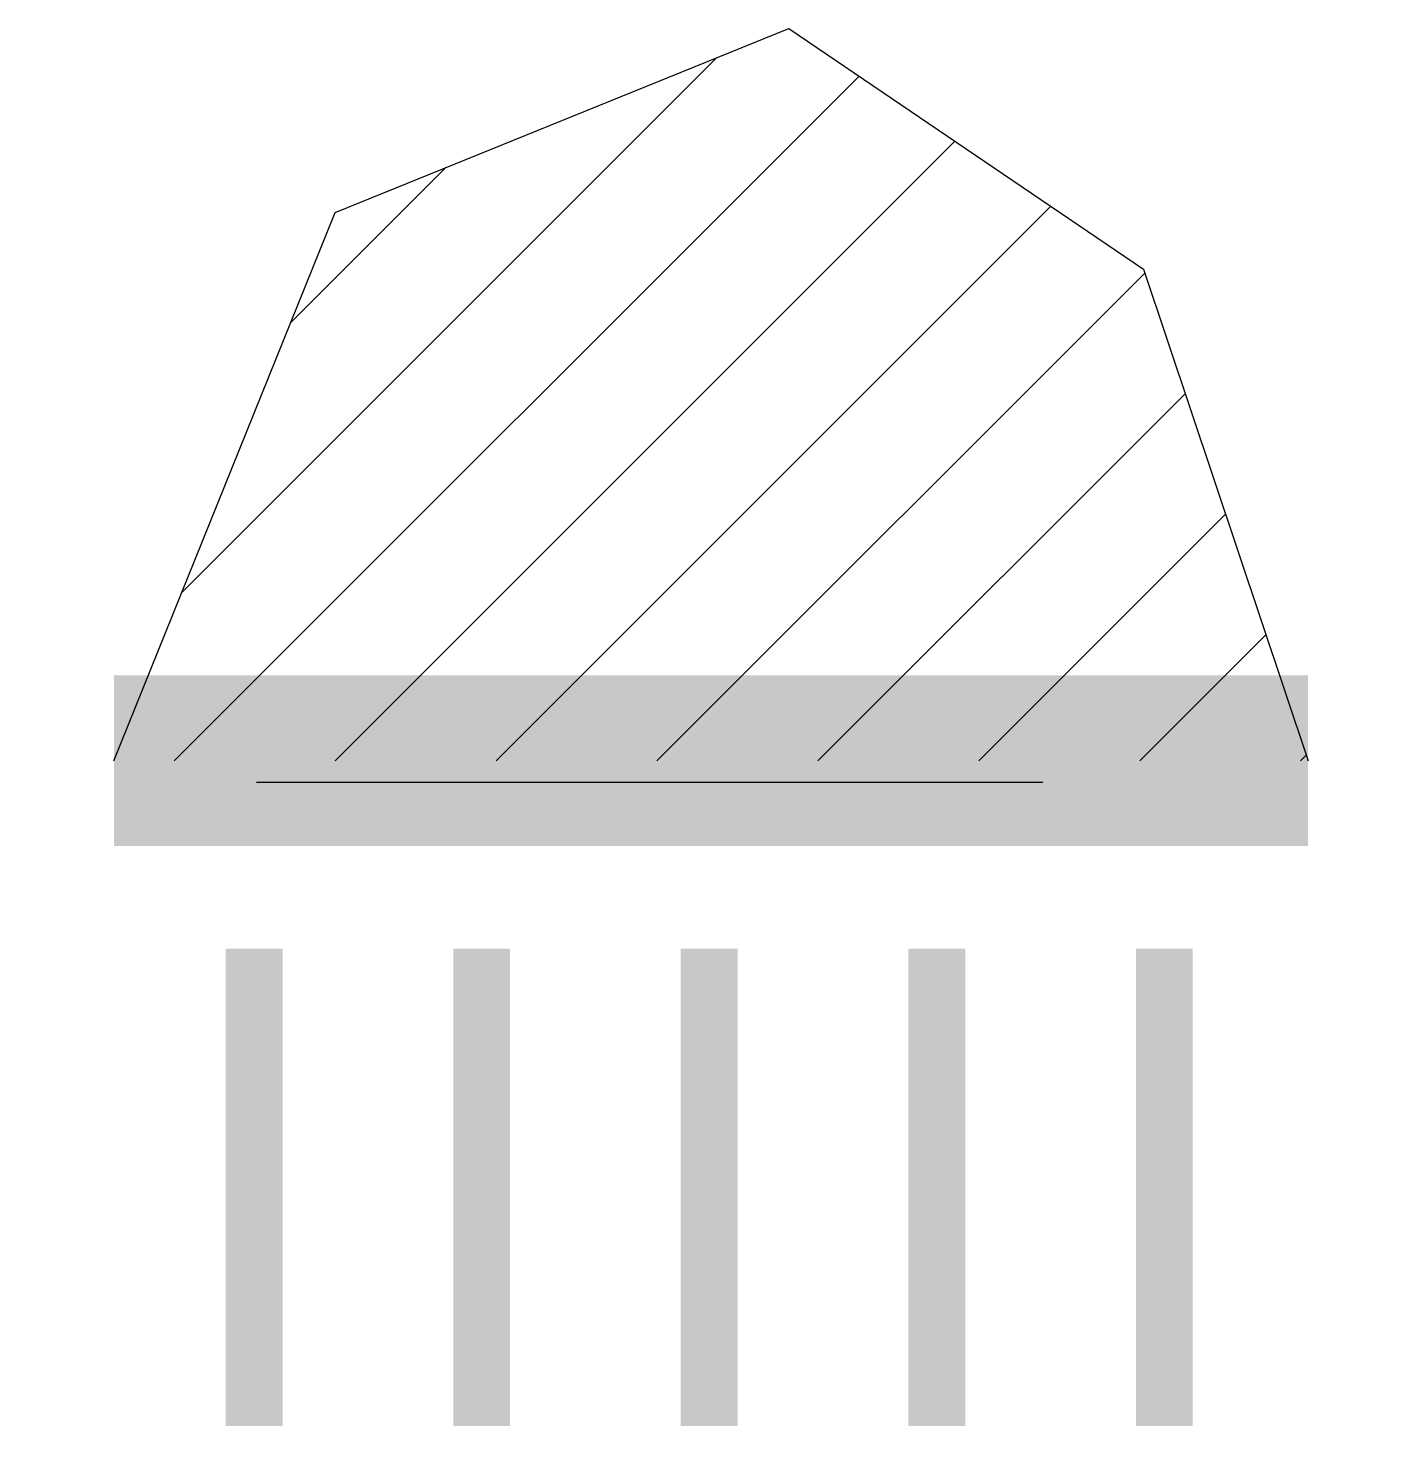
# Model space of a CAD drawing. Extents: x -727 to -142, y 153 to 837.
# Drawn here: x -726.83 to -714.83, y 824.33 to 836.86 of the extents above.
import ezdxf

# ---------------------------------------------------------------- set-up
doc = ezdxf.new("R2010")
doc.units = 0
doc.header["$LTSCALE"] = 15
doc.layers.add('DIM', color=92, linetype='CONTINUOUS')
doc.layers.add('MAIN', color=5, linetype='CONTINUOUS')

msp = doc.modelspace()

# ---------------------------------------------------------------- hatches: boundary and pattern name
at = {"layer": 'DIM'}
h = msp.add_hatch(dxfattribs=at)
h.set_pattern_fill('_USER', color=0, angle=45, style=0, pattern_type=0)
h.set_pattern_definition([(45, (-473.8371, 404.727), (-0.7071068, 0.7071068), [])])
h.paths.add_polyline_path([(-724.133, 835.246), (-726.077, 830.426), (-715.581, 830.426), (-717.029, 834.748), (-720.145, 836.864)])

# ---------------------------------------------------------------- linework, layer by layer
at = {"layer": 'DIM', "color": 0}
for p, q in [((-724.133, 835.246), (-720.145, 836.864)), ((-720.145, 836.864), (-717.029, 834.748)), ((-726.077, 830.426), (-724.133, 835.246)), ((-717.029, 834.748), (-715.581, 830.426)), ((-724.824, 830.237), (-717.911, 830.237))]:
    msp.add_line(p, q, dxfattribs=at)
at = {"layer": 'MAIN', "color": 0}
for points, const_width in [([(-726.077, 830.426), (-715.581, 830.426)], 1.5), ([(-716.844, 828.775), (-716.844, 824.578)], 0.5)]:
    msp.add_lwpolyline(points, dxfattribs=dict(at, const_width=const_width))
for points in [[(-724.844, 828.775, 0.5, 0.5, 0), (-724.844, 824.578, 0.5, 0.5, 0)], [(-722.844, 828.775, 0.5, 0.5, 0), (-722.844, 824.578, 0.5, 0.5, 0)], [(-720.844, 828.775, 0.5, 0.5, 0), (-720.844, 824.578, 0.5, 0.5, 0)], [(-718.844, 828.775, 0.5, 0.5, 0), (-718.844, 824.578, 0.5, 0.5, 0)]]:
    msp.add_lwpolyline(points, format="xyseb", dxfattribs=at)

doc.saveas('drawing.dxf')
